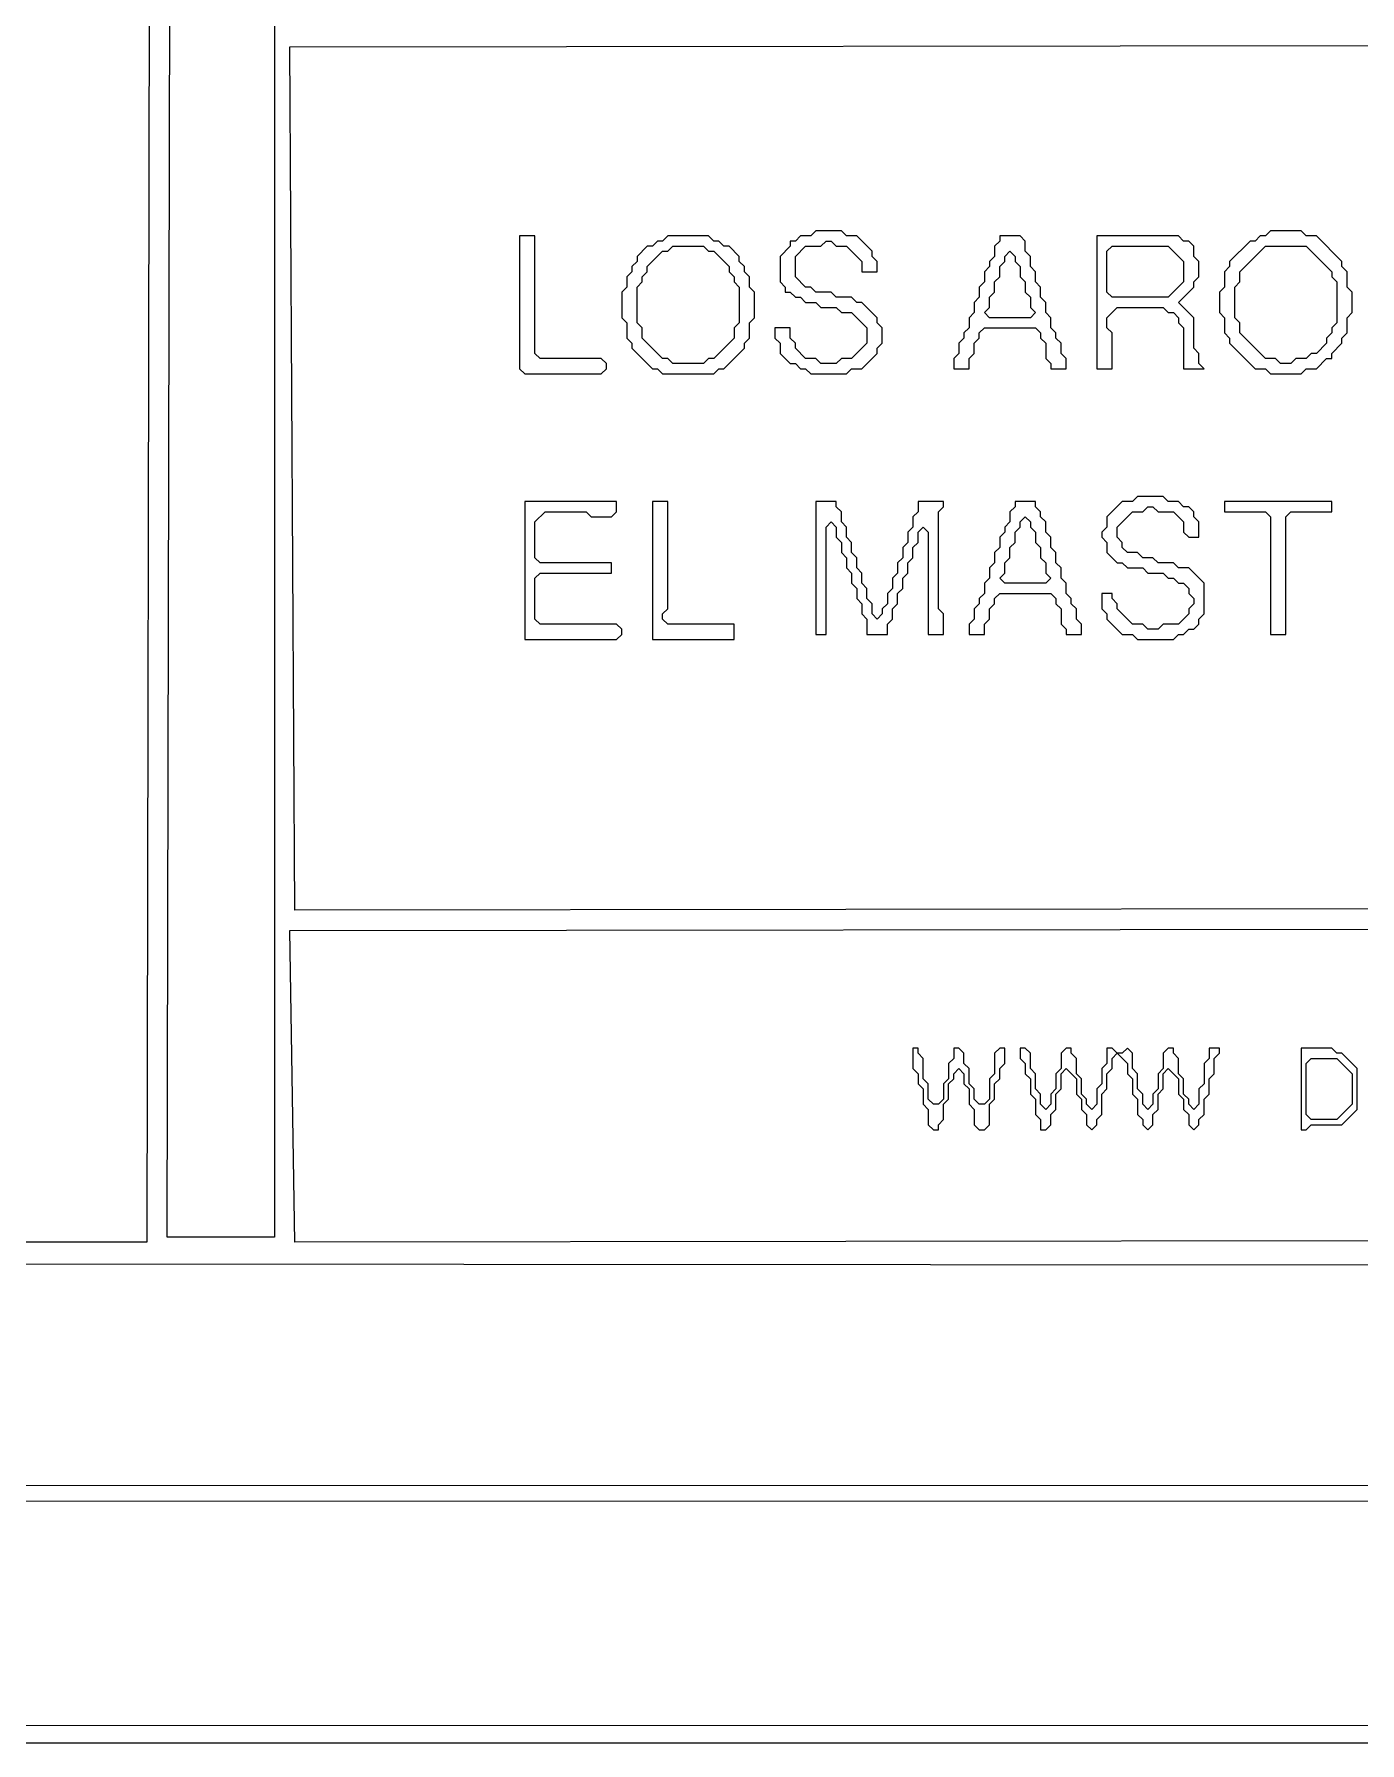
# Model space of a CAD drawing. Extents: x 17 to 323, y -435 to -5.
# Drawn here: x 203.8 to 229.75, y -434.9 to -401.45 of the extents above; entities that cross this region are included whole.
import ezdxf

# ---------------------------------------------------------------- set-up
doc = ezdxf.new("R2010")
doc.units = 0

msp = doc.modelspace()

# ---------------------------------------------------------------- linework, layer by layer
at = {"layer": 'CONTOURS'}
for p, q in [((206.1, -375), (206, -425.1)), ((206.4, -425), (206.5, -375.3)), ((208.5, -377.4), (208.5, -425)), ((208.8, -401.7), (291.3, -401.6)), ((208.9, -418.6), (208.8, -401.7)), ((213.3, -405.4), (213.3, -408)), ((213.6, -405.4), (213.3, -405.4)), ((213.6, -407.7), (213.6, -405.4)), ((216.2, -405.4), (216.1, -405.5)), ((217, -405.4), (216.2, -405.4)), ((217.1, -405.5), (217, -405.4)), ((218.8, -405.4), (218.7, -405.5)), ((219, -405.4), (218.8, -405.4)), ((219.1, -405.3), (219, -405.4)), ((219.6, -405.3), (219.1, -405.3)), ((219.7, -405.4), (219.6, -405.3)), ((219.9, -405.4), (219.7, -405.4)), ((220.2, -405.7), (219.9, -405.4)), ((222.7, -405.4), (222.7, -405.5)), ((223.1, -405.4), (222.7, -405.4)), ((223.2, -405.5), (223.1, -405.4)), ((224.6, -405.4), (224.6, -408)), ((226.2, -405.4), (224.6, -405.4)), ((226.3, -405.5), (226.2, -405.4)), ((227.8, -405.4), (227.7, -405.5)), ((227.9, -405.4), (227.8, -405.4)), ((228, -405.3), (227.9, -405.4)), ((228.6, -405.3), (228, -405.3)), ((228.7, -405.4), (228.6, -405.3)), ((228.9, -405.4), (228.7, -405.4)), ((229.4, -405.9), (228.9, -405.4)), ((215.8, -405.6), (215.6, -405.8)), ((215.9, -405.6), (215.8, -405.6)), ((215.8, -406), (216.1, -405.7)), ((216, -405.5), (215.9, -405.6)), ((216.1, -405.5), (216, -405.5)), ((216.1, -405.7), (216.2, -405.7)), ((216.2, -405.7), (216.3, -405.6)), ((216.3, -405.6), (216.9, -405.6)), ((216.9, -405.6), (217, -405.7)), ((217, -405.7), (217.1, -405.7)), ((217.2, -405.5), (217.1, -405.5)), ((217.1, -405.7), (217.4, -406)), ((217.3, -405.6), (217.2, -405.5)), ((217.4, -405.6), (217.3, -405.6)), ((217.6, -405.8), (217.4, -405.6)), ((218.6, -405.6), (218.4, -405.8)), ((218.7, -405.5), (218.6, -405.5)), ((218.6, -405.5), (218.6, -405.6)), ((218.7, -405.8), (218.9, -405.6)), ((218.9, -405.6), (219.2, -405.6)), ((219.2, -405.6), (219.3, -405.5)), ((219.3, -405.5), (219.4, -405.5)), ((219.4, -405.5), (219.5, -405.6)), ((219.5, -405.6), (219.7, -405.6)), ((219.7, -405.6), (220, -405.9)), ((220.2, -405.8), (220.2, -405.7)), ((222.7, -405.5), (222.6, -405.6)), ((222.6, -405.6), (222.6, -405.8)), ((222.8, -405.8), (222.9, -405.7)), ((222.9, -405.7), (223, -405.8)), ((223.2, -405.7), (223.2, -405.5)), ((223.3, -405.8), (223.2, -405.7)), ((224.8, -405.7), (224.9, -405.6)), ((224.8, -406.5), (224.8, -405.7)), ((224.9, -405.6), (226, -405.6)), ((226, -405.6), (226.3, -405.9)), ((226.4, -405.5), (226.3, -405.5)), ((226.5, -405.6), (226.4, -405.5)), ((226.5, -405.8), (226.5, -405.6)), ((227.6, -405.5), (227.2, -405.9)), ((227.4, -406.1), (227.9, -405.6)), ((227.7, -405.5), (227.6, -405.5)), ((227.9, -405.6), (228.7, -405.6)), ((228.7, -405.6), (229.2, -406.1)), ((215.6, -405.9), (215.5, -406)), ((215.5, -406), (215.5, -406.1)), ((215.6, -405.8), (215.6, -405.9)), ((215.8, -406.1), (215.8, -406)), ((217.4, -406), (217.4, -406.1)), ((217.6, -405.9), (217.6, -405.8)), ((217.7, -406), (217.6, -405.9)), ((217.7, -406.1), (217.7, -406)), ((218.4, -405.8), (218.4, -406.3)), ((218.7, -406.2), (218.7, -405.8)), ((220, -405.9), (220, -406.1)), ((220.3, -405.9), (220.2, -405.8)), ((220.3, -406.1), (220.3, -405.9)), ((222.5, -406), (222.4, -406.1)), ((222.6, -405.8), (222.5, -405.9)), ((222.5, -405.9), (222.5, -406)), ((222.7, -406), (222.8, -405.9)), ((222.7, -406.2), (222.7, -406)), ((222.8, -405.9), (222.8, -405.8)), ((223, -405.8), (223, -405.9)), ((223, -405.9), (223.1, -406)), ((223.1, -406), (223.1, -406.2)), ((223.3, -406), (223.3, -405.8)), ((223.4, -406.1), (223.3, -406)), ((226.3, -405.9), (226.3, -406.3)), ((226.6, -405.9), (226.5, -405.8)), ((226.6, -406.2), (226.6, -405.9)), ((227.2, -406), (227.1, -406.1)), ((227.2, -405.9), (227.2, -406)), ((229.4, -406), (229.4, -405.9)), ((229.5, -406.1), (229.4, -406)), ((215.4, -406.4), (215.3, -406.5)), ((215.5, -406.1), (215.4, -406.2)), ((215.4, -406.2), (215.4, -406.4)), ((215.6, -406.4), (215.7, -406.3)), ((215.6, -407.1), (215.6, -406.4)), ((215.7, -406.2), (215.8, -406.1)), ((215.7, -406.3), (215.7, -406.2)), ((217.4, -406.1), (217.5, -406.2)), ((217.5, -406.2), (217.5, -406.3)), ((217.5, -406.3), (217.6, -406.4)), ((217.6, -406.4), (217.6, -407.1)), ((217.8, -406.2), (217.7, -406.1)), ((217.8, -406.4), (217.8, -406.2)), ((217.9, -406.5), (217.8, -406.4)), ((218.4, -406.3), (218.5, -406.4)), ((218.5, -406.4), (218.5, -406.5)), ((218.9, -406.4), (218.7, -406.2)), ((219, -406.4), (218.9, -406.4)), ((219.1, -406.5), (219, -406.4)), ((220, -406.1), (220.3, -406.1)), ((222.4, -406.3), (222.3, -406.4)), ((222.3, -406.4), (222.3, -406.6)), ((222.4, -406.1), (222.4, -406.3)), ((222.6, -406.3), (222.7, -406.2)), ((222.6, -406.5), (222.6, -406.3)), ((223.1, -406.2), (223.2, -406.3)), ((223.2, -406.3), (223.2, -406.5)), ((223.4, -406.3), (223.4, -406.1)), ((223.5, -406.4), (223.4, -406.3)), ((223.5, -406.6), (223.5, -406.4)), ((226.3, -406.3), (226, -406.6)), ((226.2, -406.7), (226.5, -406.4)), ((226.5, -406.3), (226.6, -406.2)), ((226.5, -406.4), (226.5, -406.3)), ((227.1, -406.4), (227, -406.5)), ((227.1, -406.1), (227.1, -406.4)), ((227.3, -406.4), (227.4, -406.3)), ((227.3, -407), (227.3, -406.4)), ((227.4, -406.3), (227.4, -406.1)), ((229.2, -406.1), (229.2, -406.2)), ((229.2, -406.2), (229.3, -406.3)), ((229.3, -406.3), (229.3, -407.1)), ((229.5, -406.4), (229.5, -406.1)), ((229.6, -406.5), (229.5, -406.4)), ((215.3, -406.5), (215.3, -407)), ((217.9, -407), (217.9, -406.5)), ((218.5, -406.5), (218.6, -406.5)), ((218.6, -406.5), (218.7, -406.6)), ((218.7, -406.6), (218.8, -406.6)), ((218.8, -406.6), (218.9, -406.7)), ((218.9, -406.7), (219.1, -406.7)), ((219.4, -406.5), (219.1, -406.5)), ((219.1, -406.7), (219.2, -406.8)), ((219.5, -406.6), (219.4, -406.5)), ((219.8, -406.6), (219.5, -406.6)), ((219.9, -406.7), (219.8, -406.6)), ((220, -406.7), (219.9, -406.7)), ((220.3, -407), (220, -406.7)), ((222.3, -406.6), (222.2, -406.7)), ((222.2, -406.7), (222.2, -406.9)), ((222.5, -406.6), (222.6, -406.5)), ((222.5, -406.8), (222.5, -406.6)), ((223.2, -406.5), (223.3, -406.6)), ((223.3, -406.6), (223.3, -406.8)), ((223.6, -406.7), (223.5, -406.6)), ((223.6, -406.9), (223.6, -406.7)), ((224.9, -406.6), (224.8, -406.5)), ((226, -406.6), (224.9, -406.6)), ((226.5, -407), (226.2, -406.7)), ((227, -406.5), (227, -406.9)), ((229.6, -406.9), (229.6, -406.5)), ((215.3, -407), (215.4, -407.1)), ((217.8, -407.1), (217.9, -407)), ((219.2, -406.8), (219.5, -406.8)), ((219.5, -406.8), (219.6, -406.9)), ((219.6, -406.9), (219.8, -406.9)), ((219.8, -406.9), (220.1, -407.2)), ((220.3, -407.1), (220.3, -407)), ((222.2, -406.9), (222.1, -407)), ((222.1, -407), (222.1, -407.2)), ((222.4, -406.9), (222.5, -406.8)), ((222.5, -407), (222.4, -406.9)), ((223.3, -407), (222.5, -407)), ((223.3, -406.8), (223.4, -406.9)), ((223.4, -406.9), (223.3, -407)), ((223.7, -407), (223.6, -406.9)), ((223.7, -407.2), (223.7, -407)), ((224.8, -407), (225, -406.8)), ((224.8, -407.2), (224.8, -407)), ((225, -406.8), (225.9, -406.8)), ((225.9, -406.8), (226, -406.9)), ((226, -406.9), (226.1, -406.9)), ((226.1, -406.9), (226.2, -407)), ((226.2, -407), (226.2, -407.1)), ((226.5, -407.6), (226.5, -407)), ((227, -406.9), (227.1, -407)), ((227.1, -407), (227.1, -407.3)), ((227.4, -407.1), (227.3, -407)), ((229.5, -407), (229.6, -406.9)), ((229.5, -407.3), (229.5, -407)), ((215.4, -407.1), (215.4, -407.4)), ((215.4, -407.4), (215.5, -407.5)), ((215.7, -407.2), (215.6, -407.1)), ((215.7, -407.4), (215.7, -407.2)), ((216.1, -407.8), (215.7, -407.4)), ((217.5, -407.4), (217.1, -407.8)), ((217.6, -407.1), (217.5, -407.2)), ((217.5, -407.2), (217.5, -407.4)), ((217.7, -407.5), (217.8, -407.4)), ((217.8, -407.4), (217.8, -407.1)), ((218.6, -407.2), (218.3, -407.2)), ((218.3, -407.2), (218.3, -407.4)), ((218.3, -407.4), (218.4, -407.5)), ((218.6, -407.4), (218.6, -407.2)), ((218.7, -407.5), (218.6, -407.4)), ((220.1, -407.2), (220.1, -407.5)), ((220.4, -407.2), (220.3, -407.1)), ((220.4, -407.5), (220.4, -407.2)), ((222, -407.4), (221.9, -407.5)), ((222.1, -407.2), (222, -407.3)), ((222, -407.3), (222, -407.4)), ((222.2, -407.5), (222.3, -407.4)), ((222.3, -407.3), (222.4, -407.2)), ((222.3, -407.4), (222.3, -407.3)), ((222.4, -407.2), (223.4, -407.2)), ((223.4, -407.2), (223.5, -407.3)), ((223.5, -407.3), (223.5, -407.4)), ((223.5, -407.4), (223.6, -407.5)), ((223.8, -407.3), (223.7, -407.2)), ((223.8, -407.4), (223.8, -407.3)), ((223.9, -407.5), (223.8, -407.4)), ((224.9, -407.3), (224.8, -407.2)), ((224.9, -408), (224.9, -407.3)), ((226.2, -407.1), (226.3, -407.2)), ((226.3, -407.2), (226.3, -408)), ((227.1, -407.3), (227.2, -407.4)), ((227.2, -407.4), (227.2, -407.5)), ((227.4, -407.3), (227.4, -407.1)), ((227.9, -407.8), (227.4, -407.3)), ((229.2, -407.3), (229.1, -407.4)), ((229.1, -407.4), (229.1, -407.5)), ((229.3, -407.1), (229.2, -407.2)), ((229.2, -407.2), (229.2, -407.3)), ((229.4, -407.4), (229.5, -407.3)), ((229.4, -407.5), (229.4, -407.4)), ((213.7, -407.8), (213.6, -407.7)), ((215.5, -407.5), (215.5, -407.6)), ((215.5, -407.6), (215.9, -408)), ((217.3, -408), (217.7, -407.6)), ((217.7, -407.6), (217.7, -407.5)), ((218.4, -407.5), (218.4, -407.7)), ((218.4, -407.7), (218.6, -407.9)), ((218.7, -407.6), (218.7, -407.5)), ((218.9, -407.8), (218.7, -407.6)), ((220.1, -407.5), (219.8, -407.8)), ((220, -408), (220.3, -407.7)), ((220.3, -407.6), (220.4, -407.5)), ((220.3, -407.7), (220.3, -407.6)), ((221.9, -407.7), (221.8, -407.8)), ((221.9, -407.5), (221.9, -407.7)), ((222.1, -407.8), (222.2, -407.7)), ((222.2, -407.7), (222.2, -407.5)), ((223.6, -407.5), (223.6, -407.8)), ((223.9, -407.7), (223.9, -407.5)), ((224, -407.8), (223.9, -407.7)), ((226.6, -407.7), (226.5, -407.6)), ((226.6, -407.9), (226.6, -407.7)), ((227.2, -407.5), (227.7, -408)), ((228.8, -407.7), (228.7, -407.8)), ((228.9, -407.7), (228.8, -407.7)), ((229.1, -407.5), (228.9, -407.7)), ((229.2, -407.7), (229.4, -407.5)), ((229.2, -407.8), (229.2, -407.7)), ((213.3, -408), (213.4, -408.1)), ((214.9, -407.8), (213.7, -407.8)), ((215, -407.9), (214.9, -407.8)), ((214.9, -408.1), (215, -408)), ((215, -408), (215, -407.9)), ((215.9, -408), (216, -408)), ((216, -408), (216.1, -408.1)), ((216.2, -407.8), (216.1, -407.8)), ((216.3, -407.9), (216.2, -407.8)), ((216.9, -407.9), (216.3, -407.9)), ((217, -407.8), (216.9, -407.9)), ((217.1, -407.8), (217, -407.8)), ((217.1, -408.1), (217.2, -408)), ((217.2, -408), (217.3, -408)), ((218.6, -407.9), (218.7, -407.9)), ((218.7, -407.9), (218.8, -408)), ((218.8, -408), (218.9, -408)), ((219.1, -407.8), (218.9, -407.8)), ((218.9, -408), (219, -408.1)), ((219.2, -407.9), (219.1, -407.8)), ((219.5, -407.9), (219.2, -407.9)), ((219.6, -407.8), (219.5, -407.9)), ((219.8, -407.8), (219.6, -407.8)), ((219.7, -408.1), (219.8, -408)), ((219.8, -408), (220, -408)), ((221.8, -407.8), (221.8, -408)), ((221.8, -408), (222.1, -408)), ((222.1, -408), (222.1, -407.8)), ((223.6, -407.8), (223.7, -407.9)), ((223.7, -407.9), (223.7, -408)), ((223.7, -408), (224, -408)), ((224, -408), (224, -407.8)), ((224.6, -408), (224.9, -408)), ((226.3, -408), (226.7, -408)), ((226.7, -408), (226.6, -407.9)), ((227.7, -408), (227.9, -408)), ((228.1, -407.8), (227.9, -407.8)), ((227.9, -408), (228, -408.1)), ((228.2, -407.9), (228.1, -407.8)), ((228.4, -407.9), (228.2, -407.9)), ((228.5, -407.8), (228.4, -407.9)), ((228.7, -407.8), (228.5, -407.8)), ((228.6, -408.1), (228.7, -408)), ((228.7, -408), (228.9, -408)), ((228.9, -408), (229.1, -407.8)), ((229.1, -407.8), (229.2, -407.8)), ((213.4, -408.1), (214.9, -408.1)), ((216.1, -408.1), (217.1, -408.1)), ((219, -408.1), (219.7, -408.1)), ((228, -408.1), (228.6, -408.1)), ((213.4, -410.6), (213.4, -413.3)), ((215.2, -410.6), (213.4, -410.6)), ((215.2, -410.8), (215.2, -410.6)), ((215.9, -410.6), (215.9, -413.3)), ((216.2, -410.6), (215.9, -410.6)), ((216.2, -412.7), (216.2, -410.6)), ((219.1, -410.6), (219.1, -413.2)), ((219.5, -410.6), (219.1, -410.6)), ((219.5, -410.7), (219.5, -410.6)), ((219.6, -410.8), (219.5, -410.7)), ((221.6, -410.6), (221.1, -410.6)), ((221.1, -410.6), (221.1, -410.8)), ((221.5, -410.8), (221.6, -410.7)), ((221.6, -410.7), (221.6, -410.6)), ((223, -410.7), (222.9, -410.8)), ((223, -410.6), (223, -410.7)), ((223.4, -410.6), (223, -410.6)), ((223.4, -410.7), (223.4, -410.6)), ((223.5, -410.8), (223.4, -410.7)), ((225.1, -410.6), (224.8, -410.9)), ((225.3, -410.6), (225.1, -410.6)), ((225.4, -410.5), (225.3, -410.6)), ((225.9, -410.5), (225.4, -410.5)), ((225.5, -410.8), (225.6, -410.7)), ((225.6, -410.7), (225.7, -410.7)), ((225.7, -410.7), (225.8, -410.8)), ((226, -410.6), (225.9, -410.5)), ((226.2, -410.6), (226, -410.6)), ((226.3, -410.7), (226.2, -410.6)), ((226.4, -410.7), (226.3, -410.7)), ((226.5, -410.8), (226.4, -410.7)), ((227.1, -410.6), (227.1, -410.8)), ((229.2, -410.6), (227.1, -410.6)), ((229.2, -410.8), (229.2, -410.6)), ((213.6, -411), (213.8, -410.8)), ((213.6, -411.7), (213.6, -411)), ((213.8, -410.8), (214.6, -410.8)), ((214.6, -410.8), (214.7, -410.9)), ((214.7, -410.9), (215.1, -410.9)), ((215.1, -410.9), (215.2, -410.8)), ((219.3, -411.1), (219.4, -411)), ((219.3, -413.2), (219.3, -411.1)), ((219.4, -411), (219.5, -411.1)), ((219.5, -411.1), (219.5, -411.3)), ((219.6, -411), (219.6, -410.8)), ((219.7, -411.1), (219.6, -411)), ((219.7, -411.3), (219.7, -411.1)), ((221, -411.1), (220.9, -411.2)), ((221.1, -410.8), (221, -410.9)), ((221, -410.9), (221, -411.1)), ((221.1, -411.2), (221.2, -411.1)), ((221.2, -411.1), (221.3, -411.2)), ((221.5, -412.7), (221.5, -410.8)), ((222.9, -411), (222.8, -411.1)), ((222.8, -411.1), (222.8, -411.2)), ((222.9, -410.8), (222.9, -411)), ((223, -411.2), (223.1, -411.1)), ((223.1, -411), (223.2, -410.9)), ((223.1, -411.1), (223.1, -411)), ((223.2, -410.9), (223.3, -411)), ((223.3, -411), (223.3, -411.1)), ((223.3, -411.1), (223.4, -411.2)), ((223.5, -410.9), (223.5, -410.8)), ((223.6, -411), (223.5, -410.9)), ((223.6, -411.2), (223.6, -411)), ((224.8, -411.1), (224.7, -411.2)), ((224.8, -410.9), (224.8, -411.1)), ((225, -411.1), (225.3, -410.8)), ((225, -411.3), (225, -411.1)), ((225.3, -410.8), (225.5, -410.8)), ((225.8, -410.8), (226.1, -410.8)), ((226.1, -410.8), (226.3, -411)), ((226.3, -411), (226.3, -411.2)), ((226.5, -410.9), (226.5, -410.8)), ((226.6, -411), (226.5, -410.9)), ((226.6, -411.3), (226.6, -411)), ((227.1, -410.8), (227.9, -410.8)), ((227.9, -410.8), (228, -410.9)), ((228, -410.9), (228, -413.2)), ((228.3, -410.9), (228.4, -410.8)), ((228.3, -413.2), (228.3, -410.9)), ((228.4, -410.8), (229.2, -410.8)), ((219.5, -411.3), (219.6, -411.4)), ((219.6, -411.4), (219.6, -411.6)), ((219.8, -411.4), (219.7, -411.3)), ((219.8, -411.6), (219.8, -411.4)), ((220.9, -411.4), (220.8, -411.5)), ((220.9, -411.2), (220.9, -411.4)), ((221, -411.5), (221.1, -411.4)), ((221.1, -411.4), (221.1, -411.2)), ((221.3, -411.2), (221.3, -413.2)), ((222.8, -411.2), (222.7, -411.3)), ((222.7, -411.3), (222.7, -411.5)), ((222.9, -411.5), (223, -411.4)), ((223, -411.4), (223, -411.2)), ((223.4, -411.2), (223.4, -411.4)), ((223.4, -411.4), (223.5, -411.5)), ((223.7, -411.3), (223.6, -411.2)), ((223.7, -411.5), (223.7, -411.3)), ((224.7, -411.2), (224.7, -411.3)), ((224.7, -411.3), (224.8, -411.4)), ((224.8, -411.4), (224.8, -411.6)), ((225.1, -411.4), (225, -411.3)), ((225.1, -411.5), (225.1, -411.4)), ((226.3, -411.2), (226.4, -411.3)), ((226.4, -411.3), (226.6, -411.3)), ((213.7, -411.8), (213.6, -411.7)), ((219.6, -411.6), (219.7, -411.7)), ((219.7, -411.7), (219.7, -411.9)), ((219.9, -411.7), (219.8, -411.6)), ((219.9, -411.9), (219.9, -411.7)), ((220.8, -411.7), (220.7, -411.8)), ((220.8, -411.5), (220.8, -411.7)), ((220.9, -411.8), (221, -411.7)), ((221, -411.7), (221, -411.5)), ((222.7, -411.5), (222.6, -411.6)), ((222.6, -411.6), (222.6, -411.8)), ((222.8, -411.8), (222.9, -411.7)), ((222.9, -411.7), (222.9, -411.5)), ((223.5, -411.5), (223.5, -411.7)), ((223.5, -411.7), (223.6, -411.8)), ((223.8, -411.6), (223.7, -411.5)), ((223.8, -411.8), (223.8, -411.6)), ((224.8, -411.6), (225, -411.8)), ((225.2, -411.6), (225.1, -411.5)), ((225.4, -411.6), (225.2, -411.6)), ((225.5, -411.7), (225.4, -411.6)), ((225.7, -411.7), (225.5, -411.7)), ((225.8, -411.8), (225.7, -411.7)), ((213.6, -412.1), (213.7, -412)), ((213.6, -412.9), (213.6, -412.1)), ((215.1, -411.8), (213.7, -411.8)), ((213.7, -412), (215.1, -412)), ((215.1, -412), (215.1, -411.8)), ((219.7, -411.9), (219.8, -412)), ((219.8, -412), (219.8, -412.2)), ((220, -412), (219.9, -411.9)), ((220, -412.2), (220, -412)), ((220.7, -412), (220.6, -412.1)), ((220.6, -412.1), (220.6, -412.3)), ((220.7, -411.8), (220.7, -412)), ((220.8, -412.1), (220.9, -412)), ((220.8, -412.3), (220.8, -412.1)), ((220.9, -412), (220.9, -411.8)), ((222.5, -412.1), (222.4, -412.2)), ((222.6, -411.8), (222.5, -411.9)), ((222.5, -411.9), (222.5, -412.1)), ((222.7, -412.1), (222.8, -412)), ((222.8, -412.2), (222.7, -412.1)), ((222.8, -412), (222.8, -411.8)), ((223.6, -411.8), (223.6, -412)), ((223.6, -412), (223.7, -412.1)), ((223.7, -412.1), (223.6, -412.2)), ((223.9, -411.9), (223.8, -411.8)), ((223.9, -412.1), (223.9, -411.9)), ((224, -412.2), (223.9, -412.1)), ((225, -411.8), (225.1, -411.8)), ((225.1, -411.8), (225.2, -411.9)), ((225.2, -411.9), (225.5, -411.9)), ((225.5, -411.9), (225.6, -412)), ((225.6, -412), (225.9, -412)), ((226.1, -411.8), (225.8, -411.8)), ((225.9, -412), (226, -412.1)), ((226, -412.1), (226.1, -412.1)), ((226.2, -411.9), (226.1, -411.8)), ((226.1, -412.1), (226.2, -412.2)), ((226.4, -411.9), (226.2, -411.9)), ((226.7, -412.2), (226.4, -411.9)), ((219.8, -412.2), (219.9, -412.3)), ((219.9, -412.3), (219.9, -412.5)), ((220.1, -412.3), (220, -412.2)), ((220.1, -412.5), (220.1, -412.3)), ((220.6, -412.3), (220.5, -412.4)), ((220.5, -412.4), (220.5, -412.6)), ((220.7, -412.4), (220.8, -412.3)), ((220.7, -412.6), (220.7, -412.4)), ((222.4, -412.4), (222.3, -412.5)), ((222.4, -412.2), (222.4, -412.4)), ((222.6, -412.5), (222.7, -412.4)), ((222.7, -412.4), (223.7, -412.4)), ((223.6, -412.2), (222.8, -412.2)), ((223.7, -412.4), (223.8, -412.5)), ((224, -412.4), (224, -412.2)), ((224.1, -412.5), (224, -412.4)), ((224.9, -412.4), (224.7, -412.4)), ((224.7, -412.4), (224.7, -412.7)), ((224.9, -412.5), (224.9, -412.4)), ((226.2, -412.2), (226.3, -412.2)), ((226.3, -412.2), (226.4, -412.3)), ((226.4, -412.3), (226.4, -412.4)), ((226.4, -412.4), (226.5, -412.5)), ((226.7, -412.8), (226.7, -412.2)), ((216.1, -412.8), (216.2, -412.7)), ((219.9, -412.5), (220, -412.6)), ((220, -412.6), (220, -412.8)), ((220.2, -412.6), (220.1, -412.5)), ((220.2, -412.8), (220.2, -412.6)), ((220.5, -412.6), (220.4, -412.7)), ((220.4, -412.7), (220.4, -412.8)), ((220.6, -412.7), (220.7, -412.6)), ((220.6, -412.9), (220.6, -412.7)), ((221.6, -412.8), (221.5, -412.7)), ((222.3, -412.6), (222.2, -412.7)), ((222.2, -412.7), (222.2, -412.9)), ((222.3, -412.5), (222.3, -412.6)), ((222.5, -412.7), (222.6, -412.6)), ((222.5, -412.9), (222.5, -412.7)), ((222.6, -412.6), (222.6, -412.5)), ((223.8, -412.5), (223.8, -412.6)), ((223.8, -412.6), (223.9, -412.7)), ((223.9, -412.7), (223.9, -413)), ((224.1, -412.6), (224.1, -412.5)), ((224.2, -412.7), (224.1, -412.6)), ((224.2, -412.9), (224.2, -412.7)), ((224.7, -412.7), (224.8, -412.8)), ((225, -412.6), (224.9, -412.5)), ((225, -412.7), (225, -412.6)), ((225.3, -413), (225, -412.7)), ((226.5, -412.6), (226.4, -412.7)), ((226.4, -412.7), (226.4, -412.8)), ((226.5, -412.5), (226.5, -412.6)), ((213.7, -413), (213.6, -412.9)), ((215.2, -413), (213.7, -413)), ((215.3, -413.1), (215.2, -413)), ((215.3, -413.2), (215.3, -413.1)), ((216.1, -412.9), (216.1, -412.8)), ((216.2, -413), (216.1, -412.9)), ((217.5, -413), (216.2, -413)), ((217.5, -413.3), (217.5, -413)), ((220, -412.8), (220.1, -412.9)), ((220.1, -412.9), (220.1, -413.2)), ((220.3, -412.9), (220.2, -412.8)), ((220.4, -412.8), (220.3, -412.9)), ((220.5, -413), (220.6, -412.9)), ((220.5, -413.2), (220.5, -413)), ((221.6, -413.2), (221.6, -412.8)), ((222.2, -412.9), (222.1, -413)), ((222.1, -413), (222.1, -413.2)), ((222.4, -413), (222.5, -412.9)), ((222.4, -413.2), (222.4, -413)), ((223.9, -413), (224, -413.1)), ((224, -413.1), (224, -413.2)), ((224.3, -413), (224.2, -412.9)), ((224.3, -413.2), (224.3, -413)), ((224.8, -412.8), (224.8, -412.9)), ((224.8, -412.9), (225.1, -413.2)), ((225.5, -413), (225.3, -413)), ((225.6, -413.1), (225.5, -413)), ((225.8, -413.1), (225.6, -413.1)), ((225.9, -413), (225.8, -413.1)), ((226.2, -413), (225.9, -413)), ((226.4, -412.8), (226.2, -413)), ((226.3, -413.2), (226.4, -413.1)), ((226.4, -413.1), (226.5, -413.1)), ((226.5, -413.1), (226.6, -413)), ((226.6, -412.9), (226.7, -412.8)), ((226.6, -413), (226.6, -412.9)), ((213.4, -413.3), (215.2, -413.3)), ((215.2, -413.3), (215.3, -413.2)), ((215.9, -413.3), (217.5, -413.3)), ((219.1, -413.2), (219.3, -413.2)), ((220.1, -413.2), (220.5, -413.2)), ((221.3, -413.2), (221.6, -413.2)), ((222.1, -413.2), (222.4, -413.2)), ((224, -413.2), (224.3, -413.2)), ((225.1, -413.2), (225.3, -413.2)), ((225.3, -413.2), (225.4, -413.3)), ((225.4, -413.3), (226.1, -413.3)), ((226.1, -413.3), (226.2, -413.2)), ((226.2, -413.2), (226.3, -413.2)), ((228, -413.2), (228.3, -413.2)), ((291.4, -418.5), (208.9, -418.6)), ((208.8, -419), (291.3, -418.9)), ((208.9, -425.1), (208.8, -419)), ((221, -421.3), (221, -421.7)), ((221.1, -421.3), (221, -421.3)), ((221.1, -421.4), (221.1, -421.3)), ((221.2, -421.5), (221.1, -421.4)), ((221.9, -421.3), (221.8, -421.3)), ((221.8, -421.3), (221.8, -421.5)), ((222, -421.4), (221.9, -421.3)), ((222, -421.6), (222, -421.4)), ((222.7, -421.3), (222.6, -421.4)), ((222.6, -421.4), (222.6, -421.8)), ((222.8, -421.3), (222.7, -421.3)), ((222.8, -421.6), (222.8, -421.3)), ((223.1, -421.3), (223.1, -421.5)), ((223.2, -421.3), (223.1, -421.3)), ((223.3, -421.4), (223.2, -421.3)), ((223.3, -421.7), (223.3, -421.4)), ((224, -421.3), (223.9, -421.4)), ((223.9, -421.4), (223.9, -421.7)), ((224.1, -421.3), (224, -421.3)), ((224.1, -421.4), (224.1, -421.3)), ((224.2, -421.5), (224.1, -421.4)), ((224.9, -421.3), (224.8, -421.3)), ((224.8, -421.3), (224.8, -421.6)), ((225, -421.4), (224.9, -421.3)), ((224.9, -421.5), (225, -421.4)), ((225, -421.4), (225.2, -421.6)), ((225.1, -421.4), (225, -421.4)), ((225.2, -421.3), (225.1, -421.4)), ((225.3, -421.4), (225.2, -421.3)), ((225.3, -421.7), (225.3, -421.4)), ((226, -421.3), (225.9, -421.4)), ((225.9, -421.4), (225.9, -421.7)), ((226.1, -421.3), (226, -421.3)), ((226.1, -421.4), (226.1, -421.3)), ((226.2, -421.5), (226.1, -421.4)), ((227, -421.3), (226.8, -421.3)), ((226.8, -421.3), (226.8, -421.5)), ((226.9, -421.5), (227, -421.4)), ((227, -421.4), (227, -421.3)), ((228.6, -421.3), (228.6, -422.9)), ((229.2, -421.3), (228.6, -421.3)), ((229.3, -421.4), (229.2, -421.3)), ((229.4, -421.4), (229.3, -421.4)), ((229.7, -421.7), (229.4, -421.4)), ((221, -421.7), (221.1, -421.8)), ((221.1, -421.8), (221.1, -422)), ((221.2, -421.9), (221.2, -421.5)), ((221.8, -421.5), (221.7, -421.6)), ((221.7, -421.6), (221.7, -421.9)), ((221.8, -421.8), (221.9, -421.7)), ((221.8, -421.9), (221.8, -421.8)), ((221.9, -421.7), (222, -421.8)), ((222.1, -421.7), (222, -421.6)), ((222, -421.8), (222, -422)), ((222.1, -422), (222.1, -421.7)), ((222.6, -421.8), (222.5, -421.9)), ((222.7, -421.7), (222.8, -421.6)), ((222.7, -421.9), (222.7, -421.7)), ((223.1, -421.5), (223.2, -421.6)), ((223.2, -421.6), (223.2, -421.8)), ((223.2, -421.8), (223.3, -421.9)), ((223.4, -421.8), (223.3, -421.7)), ((223.4, -422.1), (223.4, -421.8)), ((223.9, -421.7), (223.8, -421.8)), ((223.8, -421.8), (223.8, -422.1)), ((223.9, -421.8), (224, -421.7)), ((223.9, -422.1), (223.9, -421.8)), ((224, -421.7), (224.2, -421.9)), ((224.2, -421.8), (224.2, -421.5)), ((224.3, -421.9), (224.2, -421.8)), ((224.8, -421.6), (224.7, -421.7)), ((224.7, -421.7), (224.7, -422)), ((224.8, -421.8), (224.9, -421.7)), ((224.8, -422.1), (224.8, -421.8)), ((224.9, -421.7), (224.9, -421.5)), ((225.2, -421.6), (225.2, -421.8)), ((225.2, -421.8), (225.3, -421.9)), ((225.4, -421.8), (225.3, -421.7)), ((225.4, -422.1), (225.4, -421.8)), ((225.9, -421.7), (225.8, -421.8)), ((225.8, -421.8), (225.8, -422.1)), ((225.9, -421.8), (226, -421.7)), ((225.9, -422.1), (225.9, -421.8)), ((226, -421.7), (226.2, -421.9)), ((226.2, -421.8), (226.2, -421.5)), ((226.3, -421.9), (226.2, -421.8)), ((226.8, -421.5), (226.7, -421.6)), ((226.7, -421.6), (226.7, -422)), ((226.8, -421.9), (226.9, -421.8)), ((226.9, -421.8), (226.9, -421.5)), ((228.7, -421.6), (228.8, -421.5)), ((228.7, -422.6), (228.7, -421.6)), ((228.8, -421.5), (229.3, -421.5)), ((229.3, -421.5), (229.6, -421.8)), ((229.6, -421.8), (229.6, -422.4)), ((229.7, -422.5), (229.7, -421.7)), ((221.1, -422), (221.2, -422.1)), ((221.3, -422), (221.2, -421.9)), ((221.2, -422.1), (221.2, -422.4)), ((221.3, -422.3), (221.3, -422)), ((221.7, -421.9), (221.6, -422)), ((221.6, -422), (221.6, -422.3)), ((221.7, -422), (221.8, -421.9)), ((221.7, -422.3), (221.7, -422)), ((222, -422), (222.1, -422.1)), ((222.2, -422.1), (222.1, -422)), ((222.1, -422.1), (222.1, -422.4)), ((222.2, -422.3), (222.2, -422.1)), ((222.5, -421.9), (222.5, -422.3)), ((222.6, -422), (222.7, -421.9)), ((222.6, -422.3), (222.6, -422)), ((223.3, -421.9), (223.3, -422.2)), ((223.5, -422.2), (223.4, -422.1)), ((223.8, -422.1), (223.7, -422.2)), ((223.8, -422.2), (223.9, -422.1)), ((224.2, -421.9), (224.2, -422.2)), ((224.3, -422.2), (224.3, -421.9)), ((224.7, -422), (224.6, -422.1)), ((224.6, -422.1), (224.6, -422.4)), ((224.7, -422.2), (224.8, -422.1)), ((225.3, -421.9), (225.3, -422.2)), ((225.5, -422.2), (225.4, -422.1)), ((225.8, -422.1), (225.7, -422.2)), ((225.8, -422.2), (225.9, -422.1)), ((226.2, -421.9), (226.2, -422.2)), ((226.3, -422.2), (226.3, -421.9)), ((226.7, -422), (226.6, -422.1)), ((226.6, -422.1), (226.6, -422.4)), ((226.8, -422.2), (226.8, -421.9)), ((221.2, -422.4), (221.3, -422.5)), ((221.4, -422.4), (221.3, -422.3)), ((221.5, -422.4), (221.4, -422.4)), ((221.6, -422.3), (221.5, -422.4)), ((221.6, -422.4), (221.7, -422.3)), ((221.6, -422.7), (221.6, -422.4)), ((222.1, -422.4), (222.2, -422.5)), ((222.3, -422.4), (222.2, -422.3)), ((222.4, -422.4), (222.3, -422.4)), ((222.5, -422.3), (222.4, -422.4)), ((222.5, -422.4), (222.6, -422.3)), ((222.5, -422.8), (222.5, -422.4)), ((223.3, -422.2), (223.4, -422.3)), ((223.4, -422.3), (223.4, -422.6)), ((223.5, -422.4), (223.5, -422.2)), ((223.6, -422.5), (223.5, -422.4)), ((223.7, -422.4), (223.6, -422.5)), ((223.7, -422.2), (223.7, -422.4)), ((223.8, -422.5), (223.8, -422.2)), ((224.2, -422.2), (224.3, -422.3)), ((224.4, -422.3), (224.3, -422.2)), ((224.3, -422.3), (224.3, -422.5)), ((224.4, -422.4), (224.4, -422.3)), ((224.5, -422.5), (224.4, -422.4)), ((224.6, -422.4), (224.5, -422.5)), ((224.7, -422.6), (224.7, -422.2)), ((225.3, -422.2), (225.4, -422.3)), ((225.4, -422.3), (225.4, -422.6)), ((225.5, -422.4), (225.5, -422.2)), ((225.6, -422.5), (225.5, -422.4)), ((225.7, -422.4), (225.6, -422.5)), ((225.7, -422.2), (225.7, -422.4)), ((225.8, -422.5), (225.8, -422.2)), ((226.2, -422.2), (226.3, -422.3)), ((226.4, -422.3), (226.3, -422.2)), ((226.3, -422.3), (226.3, -422.5)), ((226.4, -422.4), (226.4, -422.3)), ((226.5, -422.5), (226.4, -422.4)), ((226.6, -422.4), (226.5, -422.5)), ((226.7, -422.3), (226.8, -422.2)), ((226.7, -422.6), (226.7, -422.3)), ((229.6, -422.4), (229.3, -422.7)), ((221.3, -422.5), (221.3, -422.8)), ((221.3, -422.8), (221.4, -422.9)), ((221.5, -422.8), (221.6, -422.7)), ((221.5, -422.9), (221.5, -422.8)), ((222.2, -422.5), (222.2, -422.8)), ((222.2, -422.8), (222.3, -422.9)), ((222.4, -422.9), (222.5, -422.8)), ((223.4, -422.6), (223.5, -422.7)), ((223.5, -422.7), (223.5, -422.9)), ((223.6, -422.9), (223.7, -422.8)), ((223.7, -422.6), (223.8, -422.5)), ((223.7, -422.8), (223.7, -422.6)), ((224.3, -422.5), (224.4, -422.6)), ((224.4, -422.6), (224.4, -422.8)), ((224.4, -422.8), (224.5, -422.9)), ((224.5, -422.9), (224.6, -422.8)), ((224.6, -422.7), (224.7, -422.6)), ((224.6, -422.8), (224.6, -422.7)), ((225.4, -422.6), (225.5, -422.7)), ((225.5, -422.7), (225.5, -422.8)), ((225.5, -422.8), (225.6, -422.9)), ((225.6, -422.9), (225.7, -422.8)), ((225.7, -422.6), (225.8, -422.5)), ((225.7, -422.8), (225.7, -422.6)), ((226.3, -422.5), (226.4, -422.6)), ((226.4, -422.6), (226.4, -422.8)), ((226.4, -422.8), (226.5, -422.9)), ((226.5, -422.9), (226.6, -422.8)), ((226.6, -422.7), (226.7, -422.6)), ((226.6, -422.8), (226.6, -422.7)), ((228.8, -422.7), (228.7, -422.6)), ((228.7, -422.9), (228.8, -422.8)), ((229.3, -422.7), (228.8, -422.7)), ((228.8, -422.8), (229.4, -422.8)), ((229.4, -422.8), (229.7, -422.5)), ((221.4, -422.9), (221.5, -422.9)), ((222.3, -422.9), (222.4, -422.9)), ((223.5, -422.9), (223.6, -422.9)), ((228.6, -422.9), (228.7, -422.9)), ((206, -425.1), (26.6, -425)), ((208.5, -425), (206.4, -425)), ((291.4, -425), (208.9, -425.1)), ((26.3, -425.4), (313.2, -425.6)), ((317.7, -429.9), (21.8, -429.8)), ((21.5, -430.1), (318.1, -430.2)), ((322.4, -434.6), (17.2, -434.5)), ((16.9, -434.9), (322.7, -434.9))]:
    msp.add_line(p, q, dxfattribs=at)

doc.saveas('drawing.dxf')
